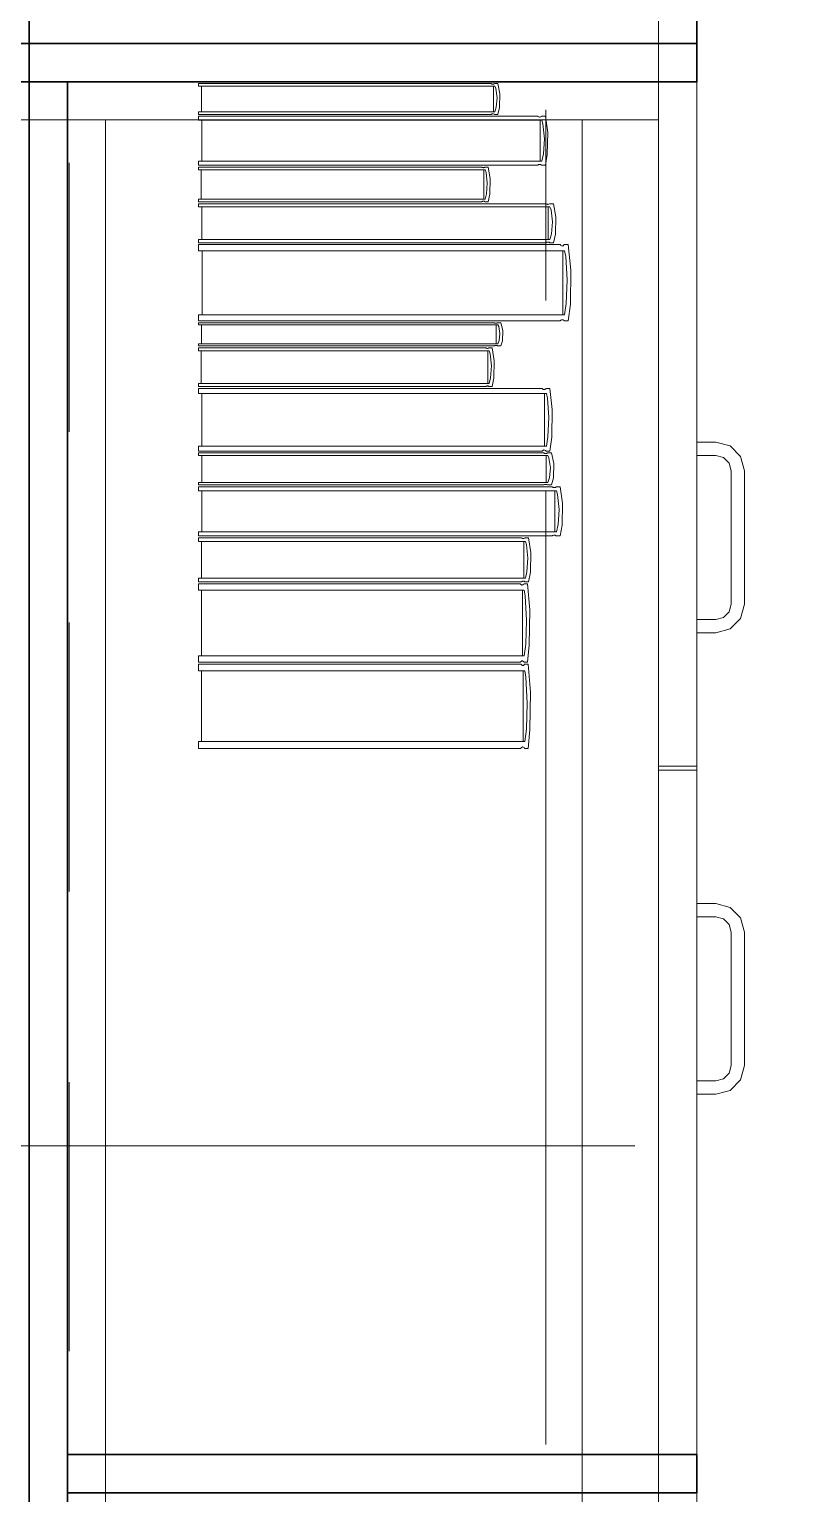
# Model space of a CAD drawing. Header units: inches. Extents: x -38 to 5698, y -33 to 92.
# Drawn here: x 229.049 to 229.446, y 34.224 to 34.992 of the extents above; entities that cross this region are included whole.
import ezdxf

# ---------------------------------------------------------------- set-up
doc = ezdxf.new("R2010")
doc.units = ezdxf.units.IN
doc.header["$MEASUREMENT"] = 0
doc.set_wipeout_variables(frame=1)
for name, pattern in [('Hidden Line', [0.195611, 0.141111, -0.0545]), ('Punto & Raya', [0.65, 0.5, -0.075, 0, -0.075]), ('Wipeout_Contour', [1, 0, -1])]:
    doc.linetypes.add(name, pattern=pattern)
for name, color, linetype in [('02 _ ARQ _ ALB _ Ejes Generales', 7, 'Continuous'), ('08 _ STR _ EXT _ 09 Vigas', 7, 'Continuous'), ('Interior - Mobiliario', 7, 'Continuous'), ('Marcador - Secciones', 251, 'Continuous')]:
    doc.layers.add(name, color=color, linetype=linetype)

msp = doc.modelspace()

# ---------------------------------------------------------------- linework, layer by layer
at = {"layer": 'Interior - Mobiliario', "color": 175, "linetype": 'Continuous', "lineweight": 13}
for p, q in [((229.06912, 34.96472), (229.06912, 33.50472)), ((229.37912, 34.96472), (229.06912, 34.96472)), ((229.37912, 33.50472), (229.37912, 34.96472)), ((229.29438, 34.95626), (229.29398, 34.9513)), ((229.29568, 34.95113), (229.29588, 34.95834)), ((229.33912, 34.94472), (229.08912, 34.94472)), ((229.29325, 34.94889), (229.13777, 34.94889)), ((229.13777, 34.94889), (229.13777, 34.9476)), ((229.13777, 34.9476), (229.29138, 34.9476)), ((229.31577, 34.9466), (229.13777, 34.9466)), ((229.13777, 34.9466), (229.13777, 34.94455)), ((229.13777, 34.94455), (229.31794, 34.94455)), ((229.13959, 34.94455), (229.13959, 34.923)), ((229.29138, 34.9476), (229.29151, 34.94769)), ((229.29151, 34.94769), (229.29171, 34.94778)), ((229.29171, 34.94778), (229.29193, 34.94784)), ((229.29193, 34.94784), (229.29216, 34.94787)), ((229.29216, 34.94787), (229.29239, 34.94787)), ((229.29239, 34.94787), (229.29262, 34.94783)), ((229.29262, 34.94783), (229.29283, 34.94776)), ((229.29283, 34.94776), (229.29303, 34.94766)), ((229.29303, 34.94766), (229.29312, 34.9476)), ((229.29312, 34.9476), (229.29482, 34.9476)), ((229.29398, 34.9513), (229.29325, 34.94889)), ((229.29482, 34.9476), (229.29568, 34.95113)), ((229.31587, 34.9465), (229.31577, 34.9466)), ((229.3161, 34.94634), (229.31587, 34.9465)), ((229.31635, 34.94624), (229.3161, 34.94634)), ((229.31661, 34.94618), (229.31635, 34.94624)), ((229.31688, 34.94617), (229.31661, 34.94618)), ((229.31714, 34.94622), (229.31688, 34.94617)), ((229.31703, 34.923), (229.31703, 34.94455)), ((229.3174, 34.94632), (229.31714, 34.94622)), ((229.31763, 34.94646), (229.3174, 34.94632)), ((229.31778, 34.9466), (229.31763, 34.94646)), ((229.31976, 34.9466), (229.31778, 34.9466)), ((229.31794, 34.94455), (229.31848, 34.9426)), ((229.32098, 34.93805), (229.31976, 34.9466)), ((229.37912, 34.94472), (229.33912, 34.94472)), ((229.31848, 34.9426), (229.31924, 34.93474)), ((229.32075, 34.92657), (229.32098, 34.93805)), ((229.31924, 34.93474), (229.31878, 34.92684)), ((229.31794, 34.923), (229.13777, 34.923)), ((229.13777, 34.923), (229.13777, 34.92095)), ((229.31577, 34.92095), (229.31591, 34.92108)), ((229.31591, 34.92108), (229.31615, 34.92123)), ((229.31615, 34.92123), (229.3164, 34.92133)), ((229.3164, 34.92133), (229.31667, 34.92138)), ((229.31667, 34.92138), (229.31694, 34.92137)), ((229.31694, 34.92137), (229.3172, 34.92131)), ((229.3172, 34.92131), (229.31745, 34.9212)), ((229.31745, 34.9212), (229.31768, 34.92105)), ((229.31768, 34.92105), (229.31778, 34.92095)), ((229.31878, 34.92684), (229.31794, 34.923)), ((229.31976, 34.92095), (229.32075, 34.92657)), ((229.13777, 34.92095), (229.31577, 34.92095)), ((229.28639, 34.91995), (229.13777, 34.91995)), ((229.13777, 34.91995), (229.13777, 34.91849)), ((229.13777, 34.91849), (229.2882, 34.91849)), ((229.13929, 34.91849), (229.13929, 34.90321)), ((229.28647, 34.91988), (229.28639, 34.91995)), ((229.28667, 34.91977), (229.28647, 34.91988)), ((229.28687, 34.91969), (229.28667, 34.91977)), ((229.28709, 34.91965), (229.28687, 34.91969)), ((229.28732, 34.91964), (229.28709, 34.91965)), ((229.28754, 34.91968), (229.28732, 34.91964)), ((229.28744, 34.90321), (229.28744, 34.91849)), ((229.28775, 34.91974), (229.28754, 34.91968)), ((229.28795, 34.91985), (229.28775, 34.91974)), ((229.28807, 34.91995), (229.28795, 34.91985)), ((229.28972, 34.91995), (229.28807, 34.91995)), ((229.2882, 34.91849), (229.28866, 34.91711)), ((229.28866, 34.91711), (229.28929, 34.91153)), ((229.29074, 34.91388), (229.28972, 34.91995)), ((229.29056, 34.90574), (229.29074, 34.91388)), ((229.31778, 34.92095), (229.31976, 34.92095)), ((229.2889, 34.90593), (229.2882, 34.90321)), ((229.28929, 34.91153), (229.2889, 34.90593)), ((229.28972, 34.90175), (229.29056, 34.90574)), ((229.2882, 34.90321), (229.13777, 34.90321)), ((229.13777, 34.90321), (229.13777, 34.90175)), ((229.13777, 34.90175), (229.28639, 34.90175)), ((229.31992, 34.90075), (229.13777, 34.90075)), ((229.13777, 34.90075), (229.13777, 34.89912)), ((229.13777, 34.89912), (229.32215, 34.89912)), ((229.13963, 34.89912), (229.13963, 34.88194)), ((229.28639, 34.90175), (229.28651, 34.90185)), ((229.28651, 34.90185), (229.28671, 34.90195)), ((229.28671, 34.90195), (229.28692, 34.90202)), ((229.28692, 34.90202), (229.28714, 34.90206)), ((229.28714, 34.90206), (229.28737, 34.90205)), ((229.28737, 34.90205), (229.28759, 34.90201)), ((229.28759, 34.90201), (229.2878, 34.90193)), ((229.2878, 34.90193), (229.28799, 34.90182)), ((229.28799, 34.90182), (229.28807, 34.90175)), ((229.28807, 34.90175), (229.28972, 34.90175)), ((229.32003, 34.90067), (229.31992, 34.90075)), ((229.32026, 34.90055), (229.32003, 34.90067)), ((229.32052, 34.90046), (229.32026, 34.90055)), ((229.32079, 34.90042), (229.32052, 34.90046)), ((229.32106, 34.90041), (229.32079, 34.90042)), ((229.32133, 34.90045), (229.32106, 34.90041)), ((229.32122, 34.88194), (229.32122, 34.89912)), ((229.32159, 34.90053), (229.32133, 34.90045)), ((229.32183, 34.90064), (229.32159, 34.90053)), ((229.32199, 34.90075), (229.32183, 34.90064)), ((229.32401, 34.90075), (229.32199, 34.90075)), ((229.32215, 34.89912), (229.3227, 34.89757)), ((229.32526, 34.89393), (229.32401, 34.90075)), ((229.3227, 34.89757), (229.32348, 34.8913)), ((229.32348, 34.8913), (229.32301, 34.885)), ((229.32503, 34.88479), (229.32526, 34.89393)), ((229.32301, 34.885), (229.32215, 34.88194)), ((229.32401, 34.8803), (229.32503, 34.88479)), ((229.32215, 34.88194), (229.13777, 34.88194)), ((229.13777, 34.88194), (229.13777, 34.8803)), ((229.13777, 34.8803), (229.31992, 34.8803)), ((229.32752, 34.8793), (229.13777, 34.8793)), ((229.13777, 34.8793), (229.13777, 34.8761)), ((229.13777, 34.8761), (229.32984, 34.8761)), ((229.13971, 34.8761), (229.13971, 34.84245)), ((229.31992, 34.8803), (229.32008, 34.88041)), ((229.32008, 34.88041), (229.32032, 34.88053)), ((229.32032, 34.88053), (229.32058, 34.88061)), ((229.32058, 34.88061), (229.32085, 34.88065)), ((229.32085, 34.88065), (229.32112, 34.88064)), ((229.32112, 34.88064), (229.32139, 34.88059)), ((229.32139, 34.88059), (229.32165, 34.88051)), ((229.32165, 34.88051), (229.32188, 34.88038)), ((229.32188, 34.88038), (229.32199, 34.8803)), ((229.32199, 34.8803), (229.32401, 34.8803)), ((229.32763, 34.87915), (229.32752, 34.8793)), ((229.32788, 34.8789), (229.32763, 34.87915)), ((229.32814, 34.87873), (229.32788, 34.8789)), ((229.32842, 34.87864), (229.32814, 34.87873)), ((229.32871, 34.87863), (229.32842, 34.87864)), ((229.32899, 34.87871), (229.32871, 34.87863)), ((229.32887, 34.84245), (229.32887, 34.8761)), ((229.32926, 34.87886), (229.32899, 34.87871)), ((229.32951, 34.87909), (229.32926, 34.87886)), ((229.32967, 34.8793), (229.32951, 34.87909)), ((229.33178, 34.8793), (229.32967, 34.8793)), ((229.32984, 34.8761), (229.33042, 34.87306)), ((229.33308, 34.86595), (229.33178, 34.8793)), ((229.33042, 34.87306), (229.33123, 34.86078)), ((229.33123, 34.86078), (229.33073, 34.84845)), ((229.33284, 34.84803), (229.33308, 34.86595)), ((229.33073, 34.84845), (229.32984, 34.84245)), ((229.33178, 34.83925), (229.33284, 34.84803)), ((229.32984, 34.84245), (229.13777, 34.84245)), ((229.13777, 34.84245), (229.13777, 34.83925)), ((229.13777, 34.83925), (229.32752, 34.83925)), ((229.29292, 34.83825), (229.13777, 34.83825)), ((229.13777, 34.83825), (229.13777, 34.83729)), ((229.13777, 34.83729), (229.29481, 34.83729)), ((229.13936, 34.83729), (229.13936, 34.82717)), ((229.29301, 34.8382), (229.29292, 34.83825)), ((229.2932, 34.83813), (229.29301, 34.8382)), ((229.29342, 34.83808), (229.2932, 34.83813)), ((229.29365, 34.83805), (229.29342, 34.83808)), ((229.29389, 34.83805), (229.29365, 34.83805)), ((229.29412, 34.83807), (229.29389, 34.83805)), ((229.29402, 34.82717), (229.29402, 34.83729)), ((229.29434, 34.83812), (229.29412, 34.83807)), ((229.29454, 34.83819), (229.29434, 34.83812)), ((229.29467, 34.83825), (229.29454, 34.83819)), ((229.2964, 34.83825), (229.29467, 34.83825)), ((229.29481, 34.83729), (229.29528, 34.83637)), ((229.29746, 34.83424), (229.2964, 34.83825)), ((229.32752, 34.83925), (229.32768, 34.83946)), ((229.32768, 34.83946), (229.32793, 34.83969)), ((229.32793, 34.83969), (229.3282, 34.83985)), ((229.3282, 34.83985), (229.32849, 34.83992)), ((229.32849, 34.83992), (229.32877, 34.83991)), ((229.32877, 34.83991), (229.32905, 34.83982)), ((229.32905, 34.83982), (229.32932, 34.83965)), ((229.32932, 34.83965), (229.32957, 34.83941)), ((229.32957, 34.83941), (229.32967, 34.83925)), ((229.32967, 34.83925), (229.33178, 34.83925)), ((229.29554, 34.82898), (229.29481, 34.82717)), ((229.29528, 34.83637), (229.29594, 34.83268)), ((229.29594, 34.83268), (229.29554, 34.82898)), ((229.2964, 34.82621), (229.29727, 34.82885)), ((229.29727, 34.82885), (229.29746, 34.83424)), ((229.29481, 34.82717), (229.13777, 34.82717)), ((229.13777, 34.82717), (229.13777, 34.82621)), ((229.13777, 34.82621), (229.29292, 34.82621)), ((229.2885, 34.82521), (229.13777, 34.82521)), ((229.13777, 34.82521), (229.13777, 34.82358)), ((229.13777, 34.82358), (229.29034, 34.82358)), ((229.13931, 34.82358), (229.13931, 34.80646)), ((229.28859, 34.82513), (229.2885, 34.82521)), ((229.28878, 34.82501), (229.28859, 34.82513)), ((229.289, 34.82492), (229.28878, 34.82501)), ((229.28922, 34.82488), (229.289, 34.82492)), ((229.28945, 34.82487), (229.28922, 34.82488)), ((229.28967, 34.82491), (229.28945, 34.82487)), ((229.28957, 34.80646), (229.28957, 34.82358)), ((229.28988, 34.82499), (229.28967, 34.82491)), ((229.29008, 34.8251), (229.28988, 34.82499)), ((229.29021, 34.82521), (229.29008, 34.8251)), ((229.29189, 34.82521), (229.29021, 34.82521)), ((229.29034, 34.82358), (229.2908, 34.82204)), ((229.2908, 34.82204), (229.29144, 34.81579)), ((229.29292, 34.81842), (229.29189, 34.82521)), ((229.29292, 34.82621), (229.29305, 34.82628)), ((229.29305, 34.82628), (229.29325, 34.82634)), ((229.29325, 34.82634), (229.29347, 34.82639)), ((229.29347, 34.82639), (229.2937, 34.82641)), ((229.2937, 34.82641), (229.29394, 34.82641)), ((229.29394, 34.82641), (229.29417, 34.82638)), ((229.29417, 34.82638), (229.29439, 34.82633)), ((229.29439, 34.82633), (229.29459, 34.82626)), ((229.29459, 34.82626), (229.29467, 34.82621)), ((229.29467, 34.82621), (229.2964, 34.82621)), ((229.29144, 34.81579), (229.29105, 34.80951)), ((229.29273, 34.8093), (229.29292, 34.81842)), ((229.29034, 34.80646), (229.13777, 34.80646)), ((229.13777, 34.80646), (229.13777, 34.80483)), ((229.29105, 34.80951), (229.29034, 34.80646)), ((229.29189, 34.80483), (229.29273, 34.8093)), ((229.13777, 34.80483), (229.2885, 34.80483)), ((229.31807, 34.80383), (229.13777, 34.80383)), ((229.13777, 34.80383), (229.13777, 34.80121)), ((229.13777, 34.80121), (229.32027, 34.80121)), ((229.13962, 34.80121), (229.13962, 34.77366)), ((229.2885, 34.80483), (229.28863, 34.80494)), ((229.28863, 34.80494), (229.28883, 34.80506)), ((229.28883, 34.80506), (229.28904, 34.80514)), ((229.28904, 34.80514), (229.28927, 34.80517)), ((229.28927, 34.80517), (229.2895, 34.80517)), ((229.2895, 34.80517), (229.28972, 34.80512)), ((229.28972, 34.80512), (229.28993, 34.80504)), ((229.28993, 34.80504), (229.29012, 34.80491)), ((229.29012, 34.80491), (229.29021, 34.80483)), ((229.29021, 34.80483), (229.29189, 34.80483)), ((229.31817, 34.80371), (229.31807, 34.80383)), ((229.3184, 34.80351), (229.31817, 34.80371)), ((229.31866, 34.80337), (229.3184, 34.80351)), ((229.31892, 34.80329), (229.31866, 34.80337)), ((229.31919, 34.80328), (229.31892, 34.80329)), ((229.31946, 34.80334), (229.31919, 34.80328)), ((229.31935, 34.77366), (229.31935, 34.80121)), ((229.31972, 34.80347), (229.31946, 34.80334)), ((229.31996, 34.80366), (229.31972, 34.80347)), ((229.32011, 34.80383), (229.31996, 34.80366)), ((229.32211, 34.80383), (229.32011, 34.80383)), ((229.32027, 34.80121), (229.32082, 34.79872)), ((229.32082, 34.79872), (229.32159, 34.78867)), ((229.32335, 34.79289), (229.32211, 34.80383)), ((229.32312, 34.77823), (229.32335, 34.79289)), ((229.32159, 34.78867), (229.32112, 34.77857)), ((229.32112, 34.77857), (229.32027, 34.77366)), ((229.32211, 34.77103), (229.32312, 34.77823)), ((229.40912, 34.77572), (229.39912, 34.77572)), ((229.39912, 34.77572), (229.39912, 34.76872)), ((229.41662, 34.77371), (229.40912, 34.77572)), ((229.32027, 34.77366), (229.13777, 34.77366)), ((229.13777, 34.77366), (229.13777, 34.77103)), ((229.13777, 34.77103), (229.31807, 34.77103)), ((229.31886, 34.77003), (229.13777, 34.77003)), ((229.13777, 34.77003), (229.13777, 34.76869)), ((229.13777, 34.76869), (229.32108, 34.76869)), ((229.13962, 34.76869), (229.13962, 34.75461)), ((229.31807, 34.77103), (229.31822, 34.77121)), ((229.31822, 34.77121), (229.31846, 34.7714)), ((229.31846, 34.7714), (229.31871, 34.77152)), ((229.31871, 34.77152), (229.31898, 34.77158)), ((229.31897, 34.76997), (229.31886, 34.77003)), ((229.3192, 34.76987), (229.31897, 34.76997)), ((229.31898, 34.77158), (229.31925, 34.77157)), ((229.31946, 34.7698), (229.3192, 34.76987)), ((229.31925, 34.77157), (229.31952, 34.7715)), ((229.31972, 34.76976), (229.31946, 34.7698)), ((229.31952, 34.7715), (229.31977, 34.77136)), ((229.32, 34.76975), (229.31972, 34.76976)), ((229.31977, 34.77136), (229.32001, 34.77116)), ((229.32027, 34.76978), (229.32, 34.76975)), ((229.32001, 34.77116), (229.32011, 34.77103)), ((229.32011, 34.77103), (229.32211, 34.77103)), ((229.32015, 34.75461), (229.32015, 34.76869)), ((229.32052, 34.76985), (229.32027, 34.76978)), ((229.32076, 34.76994), (229.32052, 34.76985)), ((229.32092, 34.77003), (229.32076, 34.76994)), ((229.32293, 34.77003), (229.32092, 34.77003)), ((229.32108, 34.76869), (229.32163, 34.76742)), ((229.32163, 34.76742), (229.3224, 34.76228)), ((229.32417, 34.76444), (229.32293, 34.77003)), ((229.39912, 34.76872), (229.40912, 34.76872)), ((229.40912, 34.76872), (229.41312, 34.76764)), ((229.41312, 34.76764), (229.41604, 34.76472)), ((229.42211, 34.76822), (229.41662, 34.77371)), ((229.42412, 34.76072), (229.42211, 34.76822)), ((229.3224, 34.76228), (229.32193, 34.75712)), ((229.32394, 34.75695), (229.32417, 34.76444)), ((229.41604, 34.76472), (229.41712, 34.76072)), ((229.41712, 34.76072), (229.41712, 34.69072)), ((229.42412, 34.69072), (229.42412, 34.76072)), ((229.32108, 34.75461), (229.13777, 34.75461)), ((229.13777, 34.75461), (229.13777, 34.75327)), ((229.13777, 34.75327), (229.31886, 34.75327)), ((229.32331, 34.75227), (229.13777, 34.75227)), ((229.13777, 34.75227), (229.13777, 34.75021)), ((229.31886, 34.75327), (229.31902, 34.75336)), ((229.31902, 34.75336), (229.31926, 34.75345)), ((229.31926, 34.75345), (229.31951, 34.75352)), ((229.31951, 34.75352), (229.31978, 34.75355)), ((229.31978, 34.75355), (229.32006, 34.75354)), ((229.32006, 34.75354), (229.32032, 34.75351)), ((229.32032, 34.75351), (229.32058, 34.75344)), ((229.32058, 34.75344), (229.32081, 34.75333)), ((229.32081, 34.75333), (229.32092, 34.75327)), ((229.32092, 34.75327), (229.32293, 34.75327)), ((229.32193, 34.75712), (229.32108, 34.75461)), ((229.32293, 34.75327), (229.32394, 34.75695)), ((229.32341, 34.75217), (229.32331, 34.75227)), ((229.32365, 34.75201), (229.32341, 34.75217)), ((229.32391, 34.7519), (229.32365, 34.75201)), ((229.32525, 34.75213), (229.32501, 34.75198)), ((229.32541, 34.75227), (229.32525, 34.75213)), ((229.32747, 34.75227), (229.32541, 34.75227)), ((229.32874, 34.74368), (229.32747, 34.75227)), ((229.13777, 34.75021), (229.32557, 34.75021)), ((229.13967, 34.75021), (229.13967, 34.72859)), ((229.32419, 34.75184), (229.32391, 34.7519)), ((229.32447, 34.75184), (229.32419, 34.75184)), ((229.32474, 34.75189), (229.32447, 34.75184)), ((229.32463, 34.72859), (229.32463, 34.75021)), ((229.32501, 34.75198), (229.32474, 34.75189)), ((229.32557, 34.75021), (229.32614, 34.74826)), ((229.32614, 34.74826), (229.32693, 34.74036)), ((229.32693, 34.74036), (229.32645, 34.73244)), ((229.32851, 34.73217), (229.32874, 34.74368)), ((229.32645, 34.73244), (229.32557, 34.72859)), ((229.32747, 34.72653), (229.32851, 34.73217)), ((229.32557, 34.72859), (229.13777, 34.72859)), ((229.13777, 34.72859), (229.13777, 34.72653)), ((229.13777, 34.72653), (229.32331, 34.72653)), ((229.30718, 34.72553), (229.13777, 34.72553)), ((229.13777, 34.72553), (229.13777, 34.72368)), ((229.13777, 34.72368), (229.30925, 34.72368)), ((229.1395, 34.72368), (229.1395, 34.70428)), ((229.30727, 34.72544), (229.30718, 34.72553)), ((229.30749, 34.7253), (229.30727, 34.72544)), ((229.30773, 34.7252), (229.30749, 34.7253)), ((229.30798, 34.72515), (229.30773, 34.7252)), ((229.30824, 34.72514), (229.30798, 34.72515)), ((229.30849, 34.72518), (229.30824, 34.72514)), ((229.30838, 34.70428), (229.30838, 34.72368)), ((229.30873, 34.72527), (229.30849, 34.72518)), ((229.30895, 34.7254), (229.30873, 34.72527)), ((229.3091, 34.72553), (229.30895, 34.7254)), ((229.31098, 34.72553), (229.3091, 34.72553)), ((229.30925, 34.72368), (229.30976, 34.72193)), ((229.30976, 34.72193), (229.31048, 34.71485)), ((229.31214, 34.71783), (229.31098, 34.72553)), ((229.32331, 34.72653), (229.32346, 34.72667)), ((229.32346, 34.72667), (229.32371, 34.72681)), ((229.32371, 34.72681), (229.32397, 34.72691)), ((229.32397, 34.72691), (229.32425, 34.72696)), ((229.32425, 34.72696), (229.32453, 34.72695)), ((229.32453, 34.72695), (229.3248, 34.72689)), ((229.3248, 34.72689), (229.32506, 34.72678)), ((229.32506, 34.72678), (229.3253, 34.72663)), ((229.3253, 34.72663), (229.32541, 34.72653)), ((229.32541, 34.72653), (229.32747, 34.72653)), ((229.31048, 34.71485), (229.31004, 34.70774)), ((229.31193, 34.7075), (229.31214, 34.71783)), ((229.31004, 34.70774), (229.30925, 34.70428)), ((229.31098, 34.70243), (229.31193, 34.7075)), ((229.30925, 34.70428), (229.13777, 34.70428)), ((229.13777, 34.70428), (229.13777, 34.70243)), ((229.13777, 34.70243), (229.30718, 34.70243)), ((229.3066, 34.70143), (229.13777, 34.70143)), ((229.13777, 34.70143), (229.13777, 34.69814)), ((229.3067, 34.70128), (229.3066, 34.70143)), ((229.30692, 34.70102), (229.3067, 34.70128)), ((229.30715, 34.70085), (229.30692, 34.70102)), ((229.3074, 34.70076), (229.30715, 34.70085)), ((229.30718, 34.70243), (229.30732, 34.70256)), ((229.30732, 34.70256), (229.30754, 34.70269)), ((229.30766, 34.70075), (229.3074, 34.70076)), ((229.30754, 34.70269), (229.30778, 34.70278)), ((229.30791, 34.70082), (229.30766, 34.70075)), ((229.30778, 34.70278), (229.30804, 34.70282)), ((229.30815, 34.70098), (229.30791, 34.70082)), ((229.30804, 34.70282), (229.30829, 34.70282)), ((229.30837, 34.70121), (229.30815, 34.70098)), ((229.30829, 34.70282), (229.30854, 34.70276)), ((229.30851, 34.70143), (229.30837, 34.70121)), ((229.31039, 34.70143), (229.30851, 34.70143)), ((229.30854, 34.70276), (229.30878, 34.70266)), ((229.30878, 34.70266), (229.309, 34.70252)), ((229.309, 34.70252), (229.3091, 34.70243)), ((229.3091, 34.70243), (229.31098, 34.70243)), ((229.31155, 34.68771), (229.31039, 34.70143)), ((229.13777, 34.69814), (229.30866, 34.69814)), ((229.1395, 34.69814), (229.1395, 34.66357)), ((229.3078, 34.66357), (229.3078, 34.69814)), ((229.30866, 34.69814), (229.30918, 34.69502)), ((229.30918, 34.69502), (229.3099, 34.6824)), ((229.41712, 34.69072), (229.41604, 34.68672)), ((229.42211, 34.68322), (229.42412, 34.69072)), ((229.31133, 34.6693), (229.31155, 34.68771)), ((229.41312, 34.68379), (229.40912, 34.68272)), ((229.41604, 34.68672), (229.41312, 34.68379)), ((229.41662, 34.67773), (229.42211, 34.68322)), ((229.3099, 34.6824), (229.30946, 34.66973)), ((229.39912, 34.68272), (229.39912, 34.67572)), ((229.40912, 34.68272), (229.39912, 34.68272)), ((229.39912, 34.67572), (229.40912, 34.67572)), ((229.40912, 34.67572), (229.41662, 34.67773)), ((229.30946, 34.66973), (229.30866, 34.66357)), ((229.31039, 34.66028), (229.31133, 34.6693)), ((229.30866, 34.66357), (229.13777, 34.66357)), ((229.13777, 34.66357), (229.13777, 34.66028)), ((229.13777, 34.66028), (229.3066, 34.66028)), ((229.3066, 34.66028), (229.30674, 34.6605)), ((229.30674, 34.6605), (229.30697, 34.66073)), ((229.30697, 34.66073), (229.30721, 34.66089)), ((229.30721, 34.66089), (229.30746, 34.66096)), ((229.30746, 34.66096), (229.30771, 34.66095)), ((229.30771, 34.66095), (229.30796, 34.66086)), ((229.30796, 34.66086), (229.3082, 34.66069)), ((229.3082, 34.66069), (229.30842, 34.66044)), ((229.30842, 34.66044), (229.30851, 34.66028)), ((229.30851, 34.66028), (229.31039, 34.66028)), ((229.30694, 34.65928), (229.13777, 34.65928)), ((229.13777, 34.65928), (229.13777, 34.65574)), ((229.13777, 34.65574), (229.30901, 34.65574)), ((229.1395, 34.65574), (229.1395, 34.61863)), ((229.30704, 34.65911), (229.30694, 34.65928)), ((229.30726, 34.65884), (229.30704, 34.65911)), ((229.30749, 34.65865), (229.30726, 34.65884)), ((229.30774, 34.65855), (229.30749, 34.65865)), ((229.308, 34.65854), (229.30774, 34.65855)), ((229.30825, 34.65862), (229.308, 34.65854)), ((229.30814, 34.61863), (229.30814, 34.65574)), ((229.30849, 34.65879), (229.30825, 34.65862)), ((229.30871, 34.65904), (229.30849, 34.65879)), ((229.30886, 34.65928), (229.30871, 34.65904)), ((229.31074, 34.65928), (229.30886, 34.65928)), ((229.30901, 34.65574), (229.30952, 34.65239)), ((229.30952, 34.65239), (229.31024, 34.63884)), ((229.3119, 34.64454), (229.31074, 34.65928)), ((229.31168, 34.62478), (229.3119, 34.64454)), ((229.31024, 34.63884), (229.3098, 34.62524)), ((229.3098, 34.62524), (229.30901, 34.61863)), ((229.31074, 34.61509), (229.31168, 34.62478)), ((229.30901, 34.61863), (229.13777, 34.61863)), ((229.13777, 34.61863), (229.13777, 34.61509)), ((229.13777, 34.61509), (229.30694, 34.61509)), ((229.30694, 34.61509), (229.30708, 34.61533)), ((229.30708, 34.61533), (229.30731, 34.61558)), ((229.30731, 34.61558), (229.30755, 34.61575)), ((229.30755, 34.61575), (229.3078, 34.61583)), ((229.3078, 34.61583), (229.30805, 34.61582)), ((229.30805, 34.61582), (229.3083, 34.61572)), ((229.3083, 34.61572), (229.30854, 34.61553)), ((229.30854, 34.61553), (229.30876, 34.61526)), ((229.30876, 34.61526), (229.30886, 34.61509)), ((229.30886, 34.61509), (229.31074, 34.61509)), ((229.39912, 34.60572), (229.37912, 34.60572)), ((229.39912, 34.60372), (229.37912, 34.60372)), ((229.39912, 34.53372), (229.40912, 34.53372)), ((229.39912, 34.52672), (229.39912, 34.53372)), ((229.40912, 34.53372), (229.41662, 34.53171)), ((229.41662, 34.53171), (229.42211, 34.52622)), ((229.40912, 34.52672), (229.39912, 34.52672)), ((229.41312, 34.52564), (229.40912, 34.52672)), ((229.41604, 34.52272), (229.41312, 34.52564)), ((229.41712, 34.51872), (229.41604, 34.52272)), ((229.42211, 34.52622), (229.42412, 34.51872)), ((229.41712, 34.44872), (229.41712, 34.51872)), ((229.42412, 34.51872), (229.42412, 34.44872)), ((229.41604, 34.44472), (229.41712, 34.44872)), ((229.42412, 34.44872), (229.42211, 34.44122)), ((229.39912, 34.44072), (229.40912, 34.44072)), ((229.39912, 34.43372), (229.39912, 34.44072)), ((229.40912, 34.44072), (229.41312, 34.44179)), ((229.41312, 34.44179), (229.41604, 34.44472)), ((229.42211, 34.44122), (229.41662, 34.43573)), ((229.40912, 34.43372), (229.39912, 34.43372)), ((229.41662, 34.43573), (229.40912, 34.43372))]:
    msp.add_line(p, q, dxfattribs=at)

# ---------------------------------------------------------------- next in the draw order: wipeouts: each hides what was drawn before it
at = {"color": 254, "linetype": 'Wipeout_Contour', "lineweight": 0, "ltscale": 6610.82731}
msp.add_wipeout([(229.39912, 34.22472), (229.39912, 34.24472), (229.06912, 34.24472), (229.06912, 34.22472)], dxfattribs=at).dxf.layer = 'Interior - Mobiliario'

# ---------------------------------------------------------------- next in the draw order: linework, layer by layer
at = {"layer": 'Interior - Mobiliario', "color": 175, "linetype": 'Continuous', "lineweight": 13}
for p, q in [((229.08912, 33.52472), (229.08912, 34.94472)), ((229.33912, 34.94472), (229.33912, 33.52472)), ((229.37912, 33.52472), (229.37912, 34.94472)), ((229.37912, 34.24472), (229.37912, 34.60372)), ((229.39912, 34.24472), (229.39912, 34.60372)), ((229.06912, 34.24472), (229.06912, 34.22472)), ((229.39912, 34.24472), (229.06912, 34.24472)), ((229.39912, 34.24472), (229.37912, 34.24472)), ((229.39912, 34.22472), (229.39912, 34.24472)), ((229.39912, 34.22472), (229.39912, 34.24472)), ((229.06912, 34.22472), (229.39912, 34.22472)), ((229.37912, 34.22472), (229.37912, 33.86572)), ((229.39912, 34.22472), (229.37912, 34.22472)), ((229.39912, 34.22472), (229.39912, 33.86572))]:
    msp.add_line(p, q, dxfattribs=at)
at = {"layer": 'Interior - Mobiliario', "color": 175, "linetype": 'Continuous', "lineweight": 30}
for p, q in [((229.39912, 34.24472), (229.06912, 34.24472)), ((229.06912, 34.24472), (229.06912, 34.22472)), ((229.39912, 34.24472), (229.39912, 34.22472)), ((229.39912, 34.22472), (229.06912, 34.22472))]:
    msp.add_line(p, q, dxfattribs=at)

# ---------------------------------------------------------------- next in the draw order: wipeouts: each hides what was drawn before it
at = {"color": 254, "linetype": 'Wipeout_Contour', "lineweight": 0, "ltscale": 6610.128091}
msp.add_wipeout([(229.06912, 33.50472), (229.06912, 34.96472), (229.04912, 34.96472), (229.04912, 33.50472)], dxfattribs=at).dxf.layer = 'Interior - Mobiliario'

# ---------------------------------------------------------------- next in the draw order: linework, layer by layer
at = {"layer": 'Interior - Mobiliario', "color": 175, "linetype": 'Continuous', "lineweight": 30}
for p, q in [((229.06912, 34.96472), (229.04912, 34.96472)), ((229.04912, 34.96472), (229.04912, 33.50472)), ((229.06912, 34.96472), (229.06912, 33.50472))]:
    msp.add_line(p, q, dxfattribs=at)
at = {"layer": 'Interior - Mobiliario', "color": 175, "linetype": 'Continuous', "lineweight": 13}
for p, q in [((229.04912, 34.96472), (229.04912, 33.50472)), ((229.06912, 34.96472), (229.04912, 34.96472)), ((229.06912, 33.50472), (229.06912, 34.96472)), ((229.00912, 34.94472), (229.04912, 34.94472)), ((229.04912, 34.94472), (229.04912, 33.52472)), ((229.08912, 34.94472), (229.04912, 34.94472)), ((229.04912, 34.94472), (229.04912, 33.52472)), ((229.06912, 34.24472), (229.06912, 34.22472)), ((229.39912, 34.24472), (229.06912, 34.24472)), ((229.06912, 34.22472), (229.39912, 34.22472))]:
    msp.add_line(p, q, dxfattribs=at)
at = {"layer": 'Marcador - Secciones', "color": 251, "linetype": 'Punto & Raya', "lineweight": 13}
msp.add_line((189.66665, 34.40671), (240.94026, 34.40671), dxfattribs=at)

# ---------------------------------------------------------------- next in the draw order: wipeouts: each hides what was drawn before it
at = {"color": 254, "linetype": 'Wipeout_Contour', "lineweight": 0, "ltscale": 6610.849296}
msp.add_wipeout([(229.39912, 34.96472), (229.39912, 34.98472), (229.04912, 34.98472), (229.04912, 34.96472)], dxfattribs=at).dxf.layer = 'Interior - Mobiliario'

# ---------------------------------------------------------------- next in the draw order: linework, layer by layer
at = {"layer": 'Interior - Mobiliario', "color": 175, "linetype": 'Continuous', "lineweight": 30}
for p, q in [((229.39912, 34.98472), (229.04912, 34.98472)), ((229.04912, 34.98472), (229.04912, 34.96472)), ((229.39912, 34.98472), (229.39912, 34.96472)), ((228.69912, 34.96472), (229.04912, 34.96472)), ((229.02912, 34.96472), (229.04912, 34.96472)), ((229.39912, 34.96472), (229.04912, 34.96472)), ((229.04912, 34.96472), (229.04912, 33.50472))]:
    msp.add_line(p, q, dxfattribs=at)
at = {"layer": 'Interior - Mobiliario', "color": 175, "linetype": 'Continuous', "lineweight": 13}
for p, q in [((229.04912, 34.98472), (229.04912, 34.96472)), ((229.39912, 34.98472), (229.04912, 34.98472)), ((229.04912, 34.98472), (229.04912, 34.94472)), ((229.37912, 34.98472), (229.04912, 34.98472)), ((229.04912, 33.48472), (229.04912, 34.98472)), ((229.04912, 34.98472), (229.39912, 34.98472)), ((229.37912, 34.94472), (229.37912, 34.98472)), ((229.39912, 34.96472), (229.39912, 34.98472)), ((229.39912, 34.98472), (229.39912, 33.48472)), ((229.04912, 34.96472), (228.69912, 34.96472)), ((228.69912, 34.96472), (229.04912, 34.96472)), ((229.02912, 34.96472), (229.04912, 34.96472)), ((229.04912, 34.96472), (229.39912, 34.96472)), ((229.04912, 34.96472), (229.04912, 33.50472)), ((229.39912, 34.96472), (229.04912, 34.96472)), ((229.04912, 34.96472), (229.04912, 33.50472)), ((229.04912, 34.96472), (229.04912, 33.50472)), ((229.06912, 34.96472), (229.06912, 33.50472)), ((229.39912, 34.96472), (229.06912, 34.96472)), ((229.06912, 34.96472), (229.06912, 33.50472)), ((229.37912, 34.96472), (229.06912, 34.96472)), ((229.06912, 34.96472), (229.06912, 33.50472)), ((229.37912, 34.96472), (229.06912, 34.96472)), ((229.29138, 34.96372), (229.13777, 34.96372)), ((229.13777, 34.96372), (229.13777, 34.96243)), ((229.13777, 34.96243), (229.29325, 34.96243)), ((229.13934, 34.96243), (229.13934, 34.94889)), ((229.29147, 34.96365), (229.29138, 34.96372)), ((229.29166, 34.96356), (229.29147, 34.96365)), ((229.29188, 34.96349), (229.29166, 34.96356)), ((229.29211, 34.96345), (229.29188, 34.96349)), ((229.29234, 34.96345), (229.29211, 34.96345)), ((229.29257, 34.96348), (229.29234, 34.96345)), ((229.29247, 34.94889), (229.29247, 34.96243)), ((229.29279, 34.96354), (229.29257, 34.96348)), ((229.29299, 34.96363), (229.29279, 34.96354)), ((229.29312, 34.96372), (229.29299, 34.96363)), ((229.29482, 34.96372), (229.29312, 34.96372)), ((229.29325, 34.96243), (229.29372, 34.9612)), ((229.29372, 34.9612), (229.29438, 34.95626)), ((229.29588, 34.95834), (229.29482, 34.96372)), ((229.37912, 33.50472), (229.37912, 34.96472)), ((229.37912, 33.50472), (229.37912, 34.96472)), ((229.37912, 34.96472), (229.37912, 34.60572)), ((229.39912, 34.96472), (229.37912, 34.96472)), ((229.39912, 33.50472), (229.39912, 34.96472)), ((229.39912, 33.50472), (229.39912, 34.96472)), ((229.39912, 34.96472), (229.39912, 34.60572))]:
    msp.add_line(p, q, dxfattribs=at)

# ---------------------------------------------------------------- next in the draw order: wipeouts: each hides what was drawn before it
at = {"color": 254, "linetype": 'Wipeout_Contour', "lineweight": 0, "ltscale": 6610.850989}
msp.add_wipeout([(229.39912, 35.00472), (229.04912, 35.00472), (229.04912, 34.98472), (229.39912, 34.98472)], dxfattribs=at).dxf.layer = 'Interior - Mobiliario'

# ---------------------------------------------------------------- next in the draw order: linework, layer by layer
at = {"layer": '02 _ ARQ _ ALB _ Ejes Generales', "color": 252, "linetype": 'Punto & Raya', "lineweight": 13}
msp.add_line((229.32, 3.05001), (229.32, 44.9), dxfattribs=at)
at = {"layer": '08 _ STR _ EXT _ 09 Vigas', "color": 251, "linetype": 'Hidden Line', "lineweight": 13}
msp.add_line((229.07, 30.2), (229.07, 39.4), dxfattribs=at)
at = {"layer": 'Interior - Mobiliario', "color": 175, "linetype": 'Continuous', "lineweight": 13}
for p, q in [((229.04912, 36.48472), (229.04912, 34.98472)), ((229.39912, 34.98472), (229.39912, 36.48472)), ((229.04912, 34.98472), (229.04912, 35.02472)), ((229.37912, 35.02472), (229.37912, 34.98472)), ((229.04912, 34.98472), (229.04912, 35.00472)), ((229.39912, 35.00472), (229.39912, 34.98472)), ((228.69912, 34.98472), (229.04912, 34.98472)), ((229.04912, 34.98472), (228.69912, 34.98472)), ((228.71912, 34.98472), (229.04912, 34.98472)), ((229.39912, 34.98472), (229.04912, 34.98472)), ((229.37912, 34.98472), (229.04912, 34.98472)), ((229.04912, 34.98472), (229.39912, 34.98472)), ((229.04912, 34.98472), (229.04912, 34.96472)), ((229.04912, 34.98472), (229.04912, 34.94472)), ((229.04912, 33.48472), (229.04912, 34.98472))]:
    msp.add_line(p, q, dxfattribs=at)
at = {"layer": 'Interior - Mobiliario', "color": 175, "linetype": 'Continuous', "lineweight": 30}
for p, q in [((229.04912, 34.98472), (229.04912, 35.00472)), ((229.39912, 34.98472), (229.39912, 35.00472)), ((228.69912, 34.98472), (229.04912, 34.98472)), ((229.39912, 34.98472), (229.04912, 34.98472)), ((229.04912, 34.98472), (229.04912, 34.96472))]:
    msp.add_line(p, q, dxfattribs=at)

doc.saveas('drawing.dxf')
